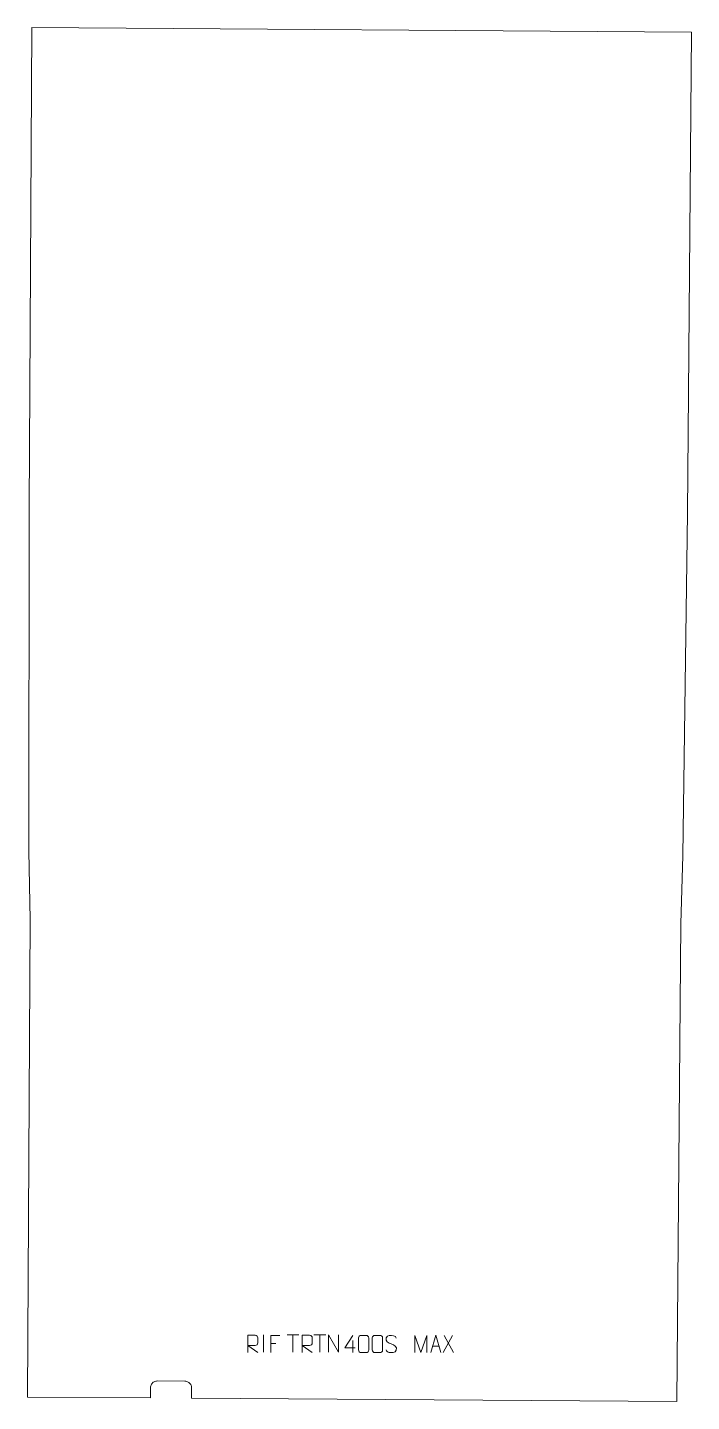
# Model space of a CAD drawing. Header units: millimetres. Extents: x -489 to 475, y -1838 to 158.
import ezdxf

# ---------------------------------------------------------------- set-up
doc = ezdxf.new("R2010")
doc.units = ezdxf.units.MM
doc.header["$MEASUREMENT"] = 0
doc.layers.add('layer 1', color=7, linetype='Continuous')

msp = doc.modelspace()

# ---------------------------------------------------------------- linework, layer by layer
at = {"layer": 'layer 1', "color": 242, "lineweight": 9}
msp.add_open_spline([(469.3278, -547.3158), (469.3278, -547.3158), (462.7219, -1044.7006), (462.7219, -1044.7006), (462.7219, -1044.7006), (462.7219, -1044.7006), (459.4161, -1143.9954), (459.4161, -1143.9954), (459.4161, -1143.9954), (459.4161, -1143.9954), (453.6797, -1837.619), (453.6797, -1837.619), (453.6797, -1837.619), (453.6797, -1837.619), (-250.7448, -1832.8117), (-250.7448, -1832.8117), (-250.7448, -1832.8117), (-250.7448, -1832.8117), (-250.6512, -1817.9767), (-250.6512, -1817.9767), (-250.6512, -1817.9767), (-250.6512, -1817.9767), (-250.7273, -1816.6838), (-250.7273, -1816.6838), (-250.7273, -1816.6838), (-250.7273, -1816.6838), (-250.9737, -1815.4152), (-250.9737, -1815.4152), (-250.9737, -1815.4152), (-250.9737, -1815.4152), (-251.3836, -1814.1855), (-251.3836, -1814.1855), (-251.3836, -1814.1855), (-251.3836, -1814.1855), (-251.9502, -1813.0223), (-251.9502, -1813.0223), (-251.9502, -1813.0223), (-251.9502, -1813.0223), (-252.6646, -1811.942), (-252.6646, -1811.942), (-252.6646, -1811.942), (-252.6646, -1811.942), (-253.5138, -1810.9631), (-253.5138, -1810.9631), (-253.5138, -1810.9631), (-253.5138, -1810.9631), (-254.4841, -1810.1022), (-254.4841, -1810.1022), (-254.4841, -1810.1022), (-254.4841, -1810.1022), (-255.5582, -1809.3759), (-255.5582, -1809.3759), (-255.5582, -1809.3759), (-255.5582, -1809.3759), (-256.718, -1808.7974), (-256.718, -1808.7974), (-256.718, -1808.7974), (-256.718, -1808.7974), (-257.9455, -1808.3717), (-257.9455, -1808.3717), (-257.9455, -1808.3717), (-257.9455, -1808.3717), (-259.2164, -1808.1113), (-259.2164, -1808.1113), (-259.2164, -1808.1113), (-259.2164, -1808.1113), (-260.5115, -1808.0177), (-260.5115, -1808.0177), (-260.5115, -1808.0177), (-260.5115, -1808.0177), (-300.2015, -1807.747), (-300.2015, -1807.747), (-300.2015, -1807.747), (-300.2015, -1807.747), (-301.4967, -1807.8226), (-301.4967, -1807.8226), (-301.4967, -1807.8226), (-301.4967, -1807.8226), (-302.7715, -1808.0673), (-302.7715, -1808.0673), (-302.7715, -1808.0673), (-302.7715, -1808.0673), (-304.0029, -1808.4749), (-304.0029, -1808.4749), (-304.0029, -1808.4749), (-304.0029, -1808.4749), (-305.1701, -1809.0382), (-305.1701, -1809.0382), (-305.1701, -1809.0382), (-305.1701, -1809.0382), (-306.2543, -1809.7503), (-306.2543, -1809.7503), (-306.2543, -1809.7503), (-306.2543, -1809.7503), (-307.2348, -1810.5955), (-307.2348, -1810.5955), (-307.2348, -1810.5955), (-307.2348, -1810.5955), (-308.0964, -1811.5619), (-308.0964, -1811.5619), (-308.0964, -1811.5619), (-308.0964, -1811.5619), (-308.8243, -1812.6343), (-308.8243, -1812.6343), (-308.8243, -1812.6343), (-308.8243, -1812.6343), (-309.405, -1813.7896), (-309.405, -1813.7896), (-309.405, -1813.7896), (-309.405, -1813.7896), (-309.8307, -1815.0132), (-309.8307, -1815.0132), (-309.8307, -1815.0132), (-309.8307, -1815.0132), (-310.0912, -1816.2801), (-310.0912, -1816.2801), (-310.0912, -1816.2801), (-310.0912, -1816.2801), (-310.1826, -1817.5713), (-310.1826, -1817.5713), (-310.1826, -1817.5713), (-310.1826, -1817.5713), (-310.2745, -1832.4058), (-310.2745, -1832.4058), (-310.2745, -1832.4058), (-310.2745, -1832.4058), (-488.8641, -1831.1862), (-488.8641, -1831.1862), (-488.8641, -1831.1862), (-488.8641, -1831.1862), (-484.9855, -1137.5366), (-484.9855, -1137.5366), (-484.9855, -1137.5366), (-484.9855, -1137.5366), (-486.9166, -1038.2041), (-486.9166, -1038.2041), (-486.9166, -1038.2041), (-486.9166, -1038.2041), (-486.6285, -540.768), (-486.6285, -540.768), (-486.6285, -540.768), (-486.6285, -540.768), (-482.7318, 157.9799), (-482.7318, 157.9799), (-482.7318, 157.9799), (-482.7318, 157.9799), (475.1156, 151.4061), (475.1156, 151.4061), (475.1156, 151.4061), (475.1156, 151.4061), (469.3278, -547.3158), (469.3278, -547.3158)], degree=3, knots=[0, 0, 0, 0, 0.025641026, 0.025641026, 0.025641026, 0.025641026, 0.051282051, 0.051282051, 0.051282051, 0.051282051, 0.076923077, 0.076923077, 0.076923077, 0.076923077, 0.102564103, 0.102564103, 0.102564103, 0.102564103, 0.128205128, 0.128205128, 0.128205128, 0.128205128, 0.153846154, 0.153846154, 0.153846154, 0.153846154, 0.179487179, 0.179487179, 0.179487179, 0.179487179, 0.205128205, 0.205128205, 0.205128205, 0.205128205, 0.230769231, 0.230769231, 0.230769231, 0.230769231, 0.256410256, 0.256410256, 0.256410256, 0.256410256, 0.282051282, 0.282051282, 0.282051282, 0.282051282, 0.307692308, 0.307692308, 0.307692308, 0.307692308, 0.333333333, 0.333333333, 0.333333333, 0.333333333, 0.358974359, 0.358974359, 0.358974359, 0.358974359, 0.384615385, 0.384615385, 0.384615385, 0.384615385, 0.41025641, 0.41025641, 0.41025641, 0.41025641, 0.435897436, 0.435897436, 0.435897436, 0.435897436, 0.461538462, 0.461538462, 0.461538462, 0.461538462, 0.487179487, 0.487179487, 0.487179487, 0.487179487, 0.512820513, 0.512820513, 0.512820513, 0.512820513, 0.538461538, 0.538461538, 0.538461538, 0.538461538, 0.564102564, 0.564102564, 0.564102564, 0.564102564, 0.58974359, 0.58974359, 0.58974359, 0.58974359, 0.615384615, 0.615384615, 0.615384615, 0.615384615, 0.641025641, 0.641025641, 0.641025641, 0.641025641, 0.666666667, 0.666666667, 0.666666667, 0.666666667, 0.692307692, 0.692307692, 0.692307692, 0.692307692, 0.717948718, 0.717948718, 0.717948718, 0.717948718, 0.743589744, 0.743589744, 0.743589744, 0.743589744, 0.769230769, 0.769230769, 0.769230769, 0.769230769, 0.794871795, 0.794871795, 0.794871795, 0.794871795, 0.820512821, 0.820512821, 0.820512821, 0.820512821, 0.846153846, 0.846153846, 0.846153846, 0.846153846, 0.871794872, 0.871794872, 0.871794872, 0.871794872, 0.897435897, 0.897435897, 0.897435897, 0.897435897, 0.923076923, 0.923076923, 0.923076923, 0.923076923, 0.948717949, 0.948717949, 0.948717949, 0.948717949, 1, 1, 1, 1], dxfattribs=at)
at = {"layer": 'layer 1', "color": 250, "lineweight": 9}
for points, knots in [([(-169.1226, -1766.3825), (-169.1226, -1766.3825), (-169.1226, -1741.429), (-169.1226, -1741.429), (-169.1226, -1741.429), (-165.5278, -1741.429), (-161.9323, -1741.429), (-158.3371, -1741.429), (-158.3371, -1741.429), (-156.0118, -1741.4667), (-154.4545, -1742.9567), (-154.4586, -1745.3231), (-154.4586, -1745.3231), (-154.459, -1747.3586), (-154.459, -1750.418), (-154.4586, -1752.454), (-154.4586, -1752.454), (-154.4651, -1754.3295), (-156.2774, -1756.2713), (-158.2869, -1756.2904), (-158.2869, -1756.2904), (-158.2869, -1756.2904), (-169.1226, -1756.2904), (-169.1226, -1756.2904), (-169.1226, -1756.2904), (-169.1226, -1756.2904), (-154.4679, -1766.3825), (-154.4679, -1766.3825)], [0, 0, 0, 0, 0.125, 0.125, 0.125, 0.125, 0.25, 0.25, 0.25, 0.25, 0.375, 0.375, 0.375, 0.375, 0.5, 0.5, 0.5, 0.5, 0.625, 0.625, 0.625, 0.625, 0.75, 0.75, 0.75, 0.75, 1, 1, 1, 1]), ([(-122.7527, -1741.5743), (-122.7527, -1741.5743), (-135.6267, -1741.5743), (-135.6267, -1741.5743), (-135.6267, -1741.5743), (-135.6267, -1741.5743), (-135.6267, -1766.5279), (-135.6267, -1766.5279)], [0, 0, 0, 0, 0.333333333, 0.333333333, 0.333333333, 0.333333333, 1, 1, 1, 1]), ([(-90.1226, -1766.3825), (-90.1226, -1766.3825), (-90.1226, -1741.429), (-90.1226, -1741.429), (-90.1226, -1741.429), (-86.5278, -1741.429), (-82.9323, -1741.429), (-79.3371, -1741.429), (-79.3371, -1741.429), (-77.0118, -1741.4667), (-75.4545, -1742.9567), (-75.4586, -1745.3231), (-75.4586, -1745.3231), (-75.459, -1747.3586), (-75.459, -1750.418), (-75.4586, -1752.454), (-75.4586, -1752.454), (-75.4651, -1754.3295), (-77.2774, -1756.2713), (-79.2869, -1756.2904), (-79.2869, -1756.2904), (-79.2869, -1756.2904), (-90.1226, -1756.2904), (-90.1226, -1756.2904), (-90.1226, -1756.2904), (-90.1226, -1756.2904), (-75.4679, -1766.3825), (-75.4679, -1766.3825)], [0, 0, 0, 0, 0.125, 0.125, 0.125, 0.125, 0.25, 0.25, 0.25, 0.25, 0.375, 0.375, 0.375, 0.375, 0.5, 0.5, 0.5, 0.5, 0.625, 0.625, 0.625, 0.625, 0.75, 0.75, 0.75, 0.75, 1, 1, 1, 1]), ([(-51.786, -1765.9307), (-51.786, -1765.9307), (-51.786, -1740.9772), (-51.786, -1740.9772), (-51.786, -1740.9772), (-51.786, -1740.9772), (-37.1312, -1765.9307), (-37.1312, -1765.9307), (-37.1312, -1765.9307), (-37.1312, -1765.9307), (-37.1312, -1740.9772), (-37.1312, -1740.9772)], [0, 0, 0, 0, 0.25, 0.25, 0.25, 0.25, 0.5, 0.5, 0.5, 0.5, 1, 1, 1, 1]), ([(-13.3929, -1759.5847), (-13.3929, -1759.5847), (-28.2146, -1759.5847), (-28.2146, -1759.5847), (-28.2146, -1759.5847), (-28.2146, -1759.5847), (-16.337, -1741.5142), (-16.337, -1741.5142)], [0, 0, 0, 0, 0.333333333, 0.333333333, 0.333333333, 0.333333333, 1, 1, 1, 1]), ([(-4.3844, -1741.502), (-2.0183, -1741.502), (0.3482, -1741.502), (2.7147, -1741.502), (2.7147, -1741.502), (4.6952, -1741.4664), (6.7212, -1742.9607), (6.7483, -1745.4028), (6.7483, -1745.4028), (6.7479, -1751.1602), (6.7479, -1756.918), (6.7483, -1762.6762), (6.7483, -1762.6762), (6.6062, -1765.0038), (4.8998, -1766.4861), (2.7147, -1766.4969), (2.7147, -1766.4969), (0.3423, -1766.4965), (-2.0301, -1766.4965), (-4.4021, -1766.4969), (-4.4021, -1766.4969), (-6.3606, -1766.6025), (-8.367, -1764.7146), (-8.3556, -1762.6936), (-8.3556, -1762.6936), (-8.3552, -1756.913), (-8.3552, -1751.1327), (-8.3556, -1745.3529), (-8.3556, -1745.3529), (-8.3513, -1743.2109), (-6.5742, -1741.4884), (-4.3844, -1741.502)], [0, 0, 0, 0, 0.111111111, 0.111111111, 0.111111111, 0.111111111, 0.222222222, 0.222222222, 0.222222222, 0.222222222, 0.333333333, 0.333333333, 0.333333333, 0.333333333, 0.444444444, 0.444444444, 0.444444444, 0.444444444, 0.555555556, 0.555555556, 0.555555556, 0.555555556, 0.666666667, 0.666666667, 0.666666667, 0.666666667, 0.777777778, 0.777777778, 0.777777778, 0.777777778, 1, 1, 1, 1]), ([(15.6156, -1741.502), (17.9817, -1741.502), (20.3482, -1741.502), (22.7147, -1741.502), (22.7147, -1741.502), (24.6952, -1741.4664), (26.7212, -1742.9607), (26.7483, -1745.4028), (26.7483, -1745.4028), (26.7479, -1751.1602), (26.7479, -1756.918), (26.7483, -1762.6762), (26.7483, -1762.6762), (26.6062, -1765.0038), (24.8998, -1766.4861), (22.7147, -1766.4969), (22.7147, -1766.4969), (20.3423, -1766.4965), (17.9699, -1766.4965), (15.5979, -1766.4969), (15.5979, -1766.4969), (13.6394, -1766.6025), (11.633, -1764.7146), (11.6444, -1762.6936), (11.6444, -1762.6936), (11.6448, -1756.913), (11.6448, -1751.1327), (11.6444, -1745.3529), (11.6444, -1745.3529), (11.6487, -1743.2109), (13.4258, -1741.4884), (15.6156, -1741.502)], [0, 0, 0, 0, 0.111111111, 0.111111111, 0.111111111, 0.111111111, 0.222222222, 0.222222222, 0.222222222, 0.222222222, 0.333333333, 0.333333333, 0.333333333, 0.333333333, 0.444444444, 0.444444444, 0.444444444, 0.444444444, 0.555555556, 0.555555556, 0.555555556, 0.555555556, 0.666666667, 0.666666667, 0.666666667, 0.666666667, 0.777777778, 0.777777778, 0.777777778, 0.777777778, 1, 1, 1, 1]), ([(39.1963, -1754.0013), (34.948, -1752.5309), (30.0399, -1750.7351), (32.045, -1745.2148), (32.045, -1745.2148), (33.5485, -1741.0749), (38.7621, -1741.4634), (42.3657, -1742.0645), (42.3657, -1742.0645), (45.2263, -1742.5417), (46.091, -1743.7549), (46.4016, -1745.839)], [0, 0, 0, 0, 0.25, 0.25, 0.25, 0.25, 0.5, 0.5, 0.5, 0.5, 1, 1, 1, 1]), ([(39.1963, -1754.0014), (43.2149, -1755.6481), (48.2444, -1757.5364), (46.4104, -1762.8967), (46.4104, -1762.8967), (44.9506, -1767.1631), (40.0398, -1766.9064), (36.3137, -1766.3517), (36.3137, -1766.3517), (33.5637, -1765.9419), (32.3428, -1764.7284), (31.9648, -1762.6162)], [0, 0, 0, 0, 0.25, 0.25, 0.25, 0.25, 0.5, 0.5, 0.5, 0.5, 1, 1, 1, 1]), ([(73.391, -1766.4513), (73.391, -1766.4513), (73.391, -1741.4934), (73.391, -1741.4934), (73.391, -1741.4934), (73.391, -1741.4934), (82.3161, -1766.4513), (82.3161, -1766.4513), (82.3161, -1766.4513), (82.3161, -1766.4513), (91.076, -1741.4939), (91.076, -1741.4939), (91.076, -1741.4939), (91.076, -1741.4939), (91.076, -1766.4513), (91.076, -1766.4513)], [0, 0, 0, 0, 0.2, 0.2, 0.2, 0.2, 0.4, 0.4, 0.4, 0.4, 0.6, 0.6, 0.6, 0.6, 1, 1, 1, 1]), ([(96.4682, -1766.4246), (96.4682, -1766.4246), (103.8392, -1741.4711), (103.8392, -1741.4711), (103.8392, -1741.4711), (103.8392, -1741.4711), (111.4091, -1766.4246), (111.4091, -1766.4246)], [0, 0, 0, 0, 0.333333333, 0.333333333, 0.333333333, 0.333333333, 1, 1, 1, 1])]:
    msp.add_open_spline(points, degree=3, knots=knots, dxfattribs=at)
for points in [[(-146.4586, -1740.9669), (-146.4586, -1740.9669), (-146.4586, -1765.941), (-146.4586, -1765.941)], [(-135.6267, -1753.454), (-135.6267, -1753.454), (-128.4586, -1753.454), (-128.4586, -1753.454)], [(-111.9522, -1741.0007), (-111.9522, -1741.0007), (-94.965, -1741.0007), (-94.965, -1741.0007)], [(-103.4584, -1765.9307), (-103.4584, -1765.9307), (-103.4584, -1740.9772), (-103.4584, -1740.9772)], [(-72.9522, -1741.0007), (-72.9522, -1741.0007), (-55.965, -1741.0007), (-55.965, -1741.0007)], [(-64.4584, -1765.9307), (-64.4584, -1765.9307), (-64.4584, -1740.9772), (-64.4584, -1740.9772)], [(-16.337, -1748.8236), (-16.337, -1748.8236), (-16.337, -1766.4883), (-16.337, -1766.4883)], [(128.3765, -1741.4956), (128.3765, -1741.4956), (114.6359, -1766.3914), (114.6359, -1766.3914)], [(116.0905, -1741.4956), (116.0905, -1741.4956), (129.8311, -1766.4491), (129.8311, -1766.4491)], [(99.1908, -1757.1752), (99.1908, -1757.1752), (108.6865, -1757.1752), (108.6865, -1757.1752)]]:
    msp.add_open_spline(points, degree=3, dxfattribs=at)

doc.saveas('drawing.dxf')
